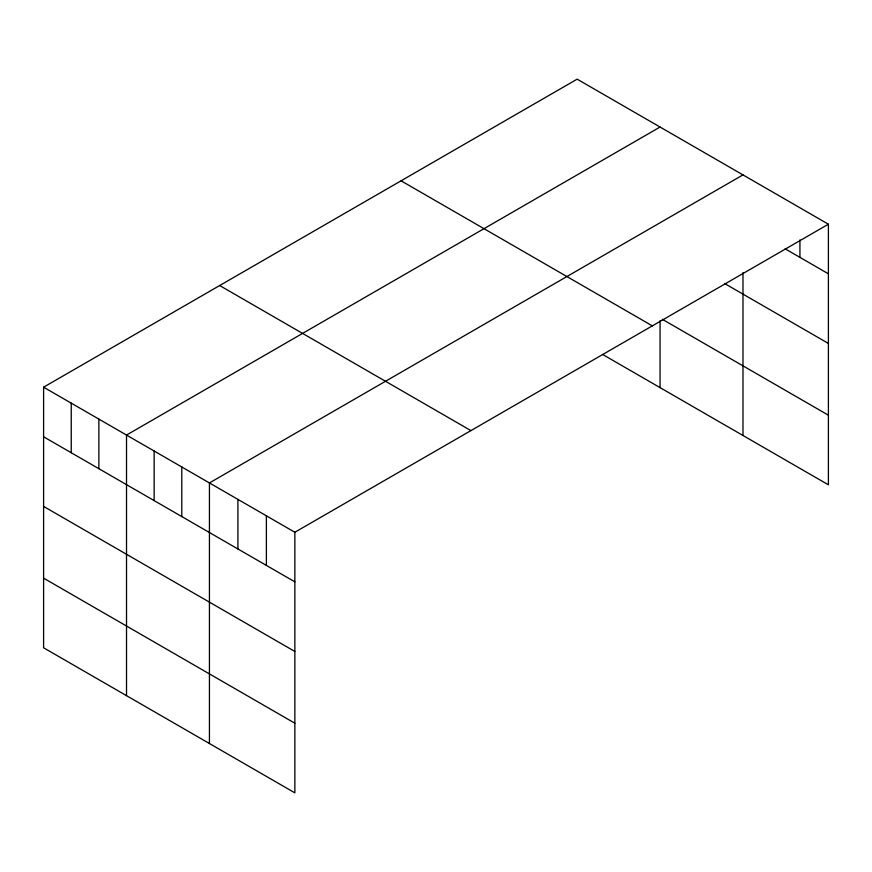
<?xml version="1.0" encoding="UTF-8"?>
<svg xmlns="http://www.w3.org/2000/svg" width="872" height="872" viewBox="0 0 872 872"><rect width="100%" height="100%" fill="white"/><g stroke="black" fill="none" stroke-linecap="round" stroke-linejoin="round"><path stroke-width="1.31" d="M43.6 387.19L294.856 532.258L294.856 792.844L43.6 647.787L43.6 387.19L577.144 79.156L828.4 224.213L828.4 484.81L602.476 354.37M660.06 127.029L126.516 435.063L126.516 695.649M742.977 174.891L209.433 482.935L209.433 743.522M294.856 532.258L828.4 224.213M785.116 248.814L828.4 273.808M724.545 283.476L828.4 343.437M662.36 319.315L828.4 415.181M401.076 180.809L652.332 325.866M219.668 285.536L470.924 430.605M43.6 436.785L294.856 581.842M43.6 506.414L294.856 651.471M43.6 578.158L294.856 723.215M799.929 239.942L799.929 257.371M742.977 272.696L742.977 435.488M660.06 320.667L660.06 387.615M266.385 515.81L266.385 565.405M237.903 499.373L237.903 548.968M181.79 466.978L181.79 516.573M154.148 451.02L154.148 500.615M98.874 419.105L98.874 468.7M71.242 403.147L71.242 452.742"/></g></svg>
